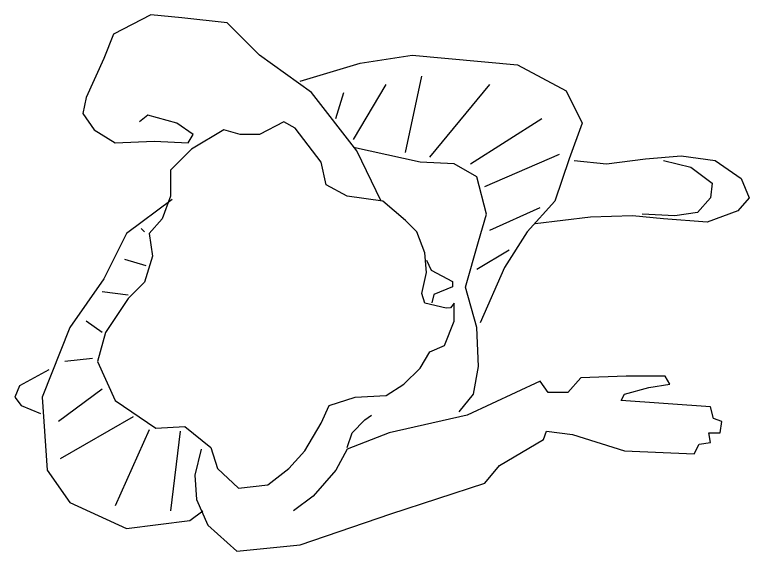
# Model space of a CAD drawing. Header units: millimetres. Extents: x -17017 to 2697, y 1903 to 18260.
# Drawn here: x -16982.4304 to -16982.3025, y 18215.0275 to 18215.1208 of the extents above; entities that cross this region are included whole.
import ezdxf

# ---------------------------------------------------------------- set-up
doc = ezdxf.new("R2010")
doc.units = ezdxf.units.MM
doc.layers.add('DIEN HOA', color=111, linetype='Continuous')

# ---------------------------------------------------------------- blocks, each defined once
blk = doc.blocks.new('Arch.Space.People71')
at = {"layer": 'DIEN HOA', "linetype": 'Continuous'}
for p, q in [((122.7678, 137.44111), (122.73533, 137.42418)), ((122.79462, 137.43829), (122.7678, 137.44111)), ((122.83414, 137.43406), (122.79462, 137.43829)), ((122.86238, 137.40585), (122.83414, 137.43406)), ((122.73533, 137.42418), (122.72686, 137.40303)), ((122.90755, 137.37341), (122.86238, 137.40585)), ((122.9499, 137.39879), (122.99507, 137.40585)), ((122.99507, 137.40585), (123.08683, 137.39738)), ((122.72686, 137.40303), (122.71133, 137.36917)), ((122.89767, 137.38328), (122.9499, 137.39879)), ((123.08683, 137.39738), (123.12918, 137.37482)), ((122.98943, 137.32122), (123.00354, 137.38751)), ((122.94425, 137.3325), (122.97249, 137.38046)), ((123.0106, 137.31699), (123.06283, 137.38046)), ((122.94708, 137.32263), (122.90755, 137.37341)), ((122.92872, 137.35084), (122.93578, 137.37341)), ((123.12918, 137.37482), (123.1433, 137.34661)), ((122.71133, 137.36917), (122.70851, 137.35507)), ((122.70851, 137.35507), (122.71839, 137.34097)), ((122.76497, 137.35366), (122.75791, 137.34802)), ((122.79038, 137.34661), (122.76497, 137.35366)), ((122.88355, 137.34802), (122.86238, 137.33673)), ((122.89343, 137.34238), (122.88355, 137.34802)), ((123.04589, 137.31135), (123.10801, 137.35084)), ((122.8045, 137.33673), (122.79038, 137.34661)), ((122.91602, 137.31276), (122.89343, 137.34238)), ((123.1433, 137.34661), (123.132, 137.31558)), ((122.71839, 137.34097), (122.73674, 137.32968)), ((122.80026, 137.32968), (122.8045, 137.33673)), ((122.83132, 137.34097), (122.80309, 137.32404)), ((122.84544, 137.33673), (122.83132, 137.34097)), ((122.86238, 137.33673), (122.84544, 137.33673)), ((122.73674, 137.32968), (122.77062, 137.33109)), ((122.77062, 137.33109), (122.80026, 137.32968)), ((122.80309, 137.32404), (122.78474, 137.3057)), ((123.00213, 137.31276), (122.94425, 137.32545)), ((122.96825, 137.27891), (122.94708, 137.32263)), ((123.0586, 137.2916), (123.12353, 137.31981)), ((123.19835, 137.31558), (123.22941, 137.3184)), ((123.22941, 137.3184), (123.25905, 137.31417)), ((122.92025, 137.29301), (122.91602, 137.31276)), ((123.03178, 137.31135), (123.00213, 137.31276)), ((123.05154, 137.30006), (123.03178, 137.31135)), ((123.132, 137.31558), (123.1193, 137.27891)), ((123.13624, 137.31417), (123.16447, 137.31135)), ((123.16447, 137.31135), (123.19835, 137.31558)), ((123.21388, 137.31417), (123.23788, 137.30853)), ((123.25905, 137.31417), (123.28164, 137.29865)), ((122.78474, 137.3057), (122.78474, 137.28314)), ((123.23788, 137.30853), (123.25623, 137.29442)), ((123.06001, 137.26762), (123.05154, 137.30006)), ((123.28164, 137.29865), (123.2887, 137.28173)), ((122.93861, 137.28314), (122.92025, 137.29301)), ((123.25623, 137.29442), (123.25482, 137.28173)), ((122.78615, 137.28032), (122.74662, 137.2507)), ((122.78474, 137.28314), (122.77768, 137.26339)), ((122.96966, 137.27891), (122.93861, 137.28314)), ((122.98943, 137.26198), (122.96966, 137.27891)), ((123.1193, 137.27891), (123.0953, 137.25211)), ((123.25482, 137.28173), (123.24352, 137.26903)), ((123.2887, 137.28173), (123.27882, 137.27044)), ((123.06283, 137.25352), (123.10659, 137.27326)), ((123.05295, 137.24364), (123.06001, 137.26762)), ((123.15035, 137.2648), (123.10236, 137.25916)), ((123.18706, 137.26621), (123.15035, 137.2648)), ((123.21388, 137.26339), (123.18706, 137.26621)), ((123.22376, 137.26621), (123.19553, 137.26762)), ((123.24352, 137.26903), (123.22376, 137.26621)), ((123.27882, 137.27044), (123.25199, 137.26057)), ((122.77768, 137.26339), (122.76638, 137.2507)), ((122.99931, 137.25211), (122.98943, 137.26198)), ((123.25199, 137.26057), (123.21388, 137.26339)), ((122.76215, 137.25211), (122.75933, 137.25493)), ((123.00637, 137.23377), (122.99931, 137.25211)), ((123.0953, 137.25211), (123.07554, 137.22108)), ((122.74662, 137.2507), (122.72686, 137.2112)), ((122.76638, 137.2507), (122.76921, 137.23095)), ((123.04166, 137.20415), (123.05295, 137.24364)), ((123.00778, 137.21685), (123.00637, 137.23377)), ((123.05154, 137.21967), (123.07977, 137.23659)), ((122.76356, 137.22249), (122.74521, 137.22813)), ((122.76921, 137.23095), (122.76215, 137.20838)), ((123.00782, 137.22754), (123.01183, 137.21895)), ((123.07554, 137.22108), (123.05436, 137.17312)), ((123.00354, 137.19851), (123.00778, 137.21685)), ((123.01183, 137.21895), (123.03034, 137.209)), ((122.72686, 137.2112), (122.69721, 137.16889)), ((122.76215, 137.20838), (122.74803, 137.19428)), ((123.03034, 137.209), (123.03034, 137.20442)), ((123.03034, 137.20442), (123.01412, 137.19777)), ((123.05154, 137.16889), (123.04166, 137.20415)), ((122.74803, 137.1971), (122.72545, 137.19992)), ((123.00637, 137.19005), (123.00354, 137.19851)), ((123.01412, 137.19777), (123.0124, 137.19033)), ((122.74803, 137.19428), (122.72827, 137.16466)), ((123.02472, 137.18582), (123.00637, 137.19005)), ((123.03178, 137.19005), (123.02856, 137.18597)), ((123.03178, 137.17453), (123.03178, 137.19005)), ((123.02856, 137.18597), (123.02472, 137.18582)), ((122.69721, 137.16889), (122.67321, 137.10824)), ((122.72545, 137.16466), (122.71133, 137.17453)), ((123.02331, 137.15338), (123.03178, 137.17453)), ((123.05295, 137.13504), (123.05154, 137.16889)), ((122.72827, 137.16466), (122.72121, 137.13927)), ((123.0106, 137.14773), (123.02331, 137.15338)), ((123.00213, 137.13363), (123.0106, 137.14773)), ((122.71698, 137.14209), (122.69298, 137.13927)), ((122.72121, 137.13927), (122.73674, 137.10542)), ((122.67886, 137.13222), (122.65345, 137.11811)), ((122.98801, 137.11952), (123.00213, 137.13363)), ((123.04872, 137.11106), (123.05295, 137.13504)), ((123.14188, 137.12517), (123.13059, 137.11247)), ((123.18141, 137.12658), (123.14188, 137.12517)), ((123.21529, 137.12658), (123.18141, 137.12658)), ((123.21953, 137.11952), (123.21529, 137.12658)), ((122.65345, 137.11811), (122.64922, 137.10824)), ((122.97249, 137.10965), (122.98801, 137.11952)), ((123.10659, 137.12235), (123.04307, 137.09273)), ((123.11365, 137.11247), (123.10659, 137.12235)), ((123.20117, 137.1167), (123.21953, 137.11952)), ((122.72545, 137.11529), (122.68733, 137.08708)), ((123.13059, 137.11247), (123.11365, 137.11247)), ((123.18, 137.11106), (123.20117, 137.1167)), ((122.64922, 137.10824), (122.65486, 137.10119)), ((122.67321, 137.10824), (122.67745, 137.04477)), ((122.73674, 137.10542), (122.77203, 137.08144)), ((122.92308, 137.10119), (122.94566, 137.10824)), ((122.94566, 137.10824), (122.97249, 137.10965)), ((123.03601, 137.09555), (123.04872, 137.11106)), ((123.17718, 137.10542), (123.18, 137.11106)), ((123.25482, 137.09978), (123.17718, 137.10542)), ((122.65486, 137.10119), (122.6718, 137.09414)), ((122.91602, 137.08567), (122.92308, 137.10119)), ((123.25764, 137.08991), (123.25482, 137.09978)), ((122.95413, 137.08849), (122.95978, 137.09273)), ((123.04307, 137.09273), (122.97531, 137.07721)), ((122.75227, 137.09132), (122.68874, 137.05464)), ((122.9019, 137.0617), (122.91602, 137.08567)), ((122.94284, 137.07721), (122.95413, 137.08849)), ((123.2647, 137.08708), (123.25764, 137.08991)), ((123.26329, 137.07721), (123.2647, 137.08708)), ((122.76638, 137.08003), (122.73674, 137.01374)), ((122.77203, 137.08144), (122.79744, 137.08285)), ((122.79744, 137.08285), (122.82003, 137.06452)), ((122.79321, 137.07862), (122.78474, 137.00951)), ((122.97531, 137.07721), (122.93861, 137.06311)), ((122.93861, 137.06452), (122.94284, 137.07721)), ((123.10942, 137.07157), (123.11224, 137.07862)), ((123.11224, 137.07862), (123.13483, 137.0758)), ((123.13483, 137.0758), (123.18, 137.0617)), ((123.25341, 137.07721), (123.26329, 137.07721)), ((123.25482, 137.06875), (123.25341, 137.07721)), ((123.0713, 137.049), (123.10942, 137.07157)), ((123.2407, 137.05888), (123.24494, 137.06734)), ((123.24494, 137.06734), (123.25482, 137.06875)), ((122.81156, 137.06311), (122.80591, 137.04054)), ((122.82003, 137.06452), (122.82567, 137.04618)), ((122.88779, 137.04618), (122.9019, 137.0617)), ((122.93861, 137.06311), (122.92872, 137.04477)), ((123.18, 137.0617), (123.2407, 137.05888)), ((123.0586, 137.03349), (123.0713, 137.049)), ((122.67745, 137.04477), (122.69721, 137.01656)), ((122.82567, 137.04618), (122.84403, 137.02926)), ((122.86943, 137.03208), (122.88779, 137.04618)), ((122.92872, 137.04477), (122.90896, 137.0222)), ((122.80591, 137.04054), (122.80732, 137.01938)), ((122.84403, 137.02926), (122.86943, 137.03208)), ((122.97672, 137.00669), (123.0586, 137.03349)), ((122.90896, 137.0222), (122.89202, 137.00951)), ((122.69721, 137.01656), (122.74662, 136.99399)), ((122.80732, 137.01938), (122.8172, 136.99682)), ((122.80168, 137.00105), (122.81297, 137.00951)), ((122.89767, 136.97989), (122.97672, 137.00669)), ((122.74662, 136.99399), (122.80168, 137.00105)), ((122.8172, 136.99682), (122.84261, 136.97425)), ((122.84261, 136.97425), (122.89767, 136.97989))]:
    blk.add_line(p, q, dxfattribs=at)

msp = doc.modelspace()

# ---------------------------------------------------------------- block references
at = {"xscale": 0.2, "yscale": 0.2, "zscale": 0.2}
msp.add_blockref('Arch.Space.People71', (-17006.96022, 18187.63262), dxfattribs=at)

doc.saveas('drawing.dxf')
